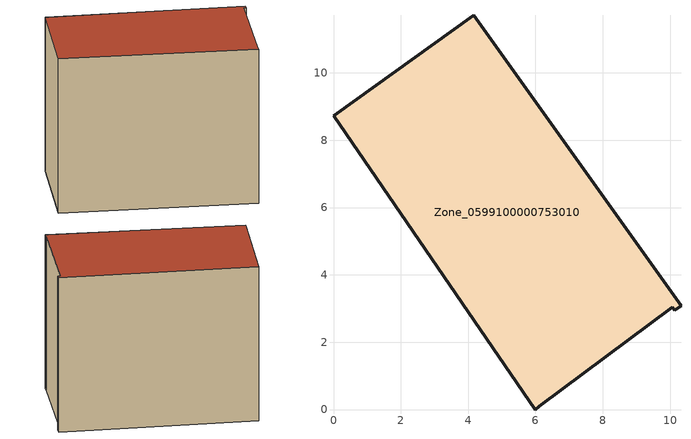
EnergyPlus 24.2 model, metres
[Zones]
Zone_0599100000753010
 floor ground (C_G): 0,8.72 4.17,11.71 10.32,3.08 10.13,2.95 10.07,3.04 6.11,0.1 5.99,0 z0
 wall outside (C_F): 4.17,11.71 0,8.72 5.99,0 6.11,0.1 10.07,3.04 10.13,2.95 10.32,3.08 4.17,11.71 z0:8.96
 roof outside (C_R): 5.99,0 6.11,0.1 10.07,3.04 10.13,2.95 10.32,3.08 4.17,11.71 0,8.72 z8.96
[BUILDING]
Pand.0599100000753010: North Axis=0; Terrain=City; Loads Convergence Tolerance Value=0.04; Temperature Convergence Tolerance Value=0.4; Solar Distribution=FullExterior; Maximum Number of Warmup Days=25; Minimum Number of Warmup Days=1
[Site:Location]
Rotterdam.The.Hague.AP_ZH_NLD Design_Conditions: Latitude=51.96; Longitude=4.45; Time Zone=1; Elevation=-4.5
[SITE:GROUNDTEMPERATURE:BUILDINGSURFACE]
18, 18, 18, 18, 18, 18, 18, 18, 18, 18, 18, 18
[MATERIAL] Thermal Absorptance=0.9; Solar Absorptance=0.7; Visible Absorptance=0.7
Name | Roughness | Thickness | Conductivity | Density | Specific Heat
G.TI.2006-2014 | MediumSmooth | 0.15 | 0.06 | 540 | 1210
F.TI.2006-2014 | Rough | 0.3 | 0.12 | 1920 | 840
R.TI.2006-2014 | MediumRough | 0.2 | 0.08 | 1500 | 1000
[CONSTRUCTION]
C_G: G.TI.2006-2014
C_F: F.TI.2006-2014
C_R: R.TI.2006-2014
[ZONE]
Zone_0599100000753010: Type=1; Multiplier=1; Ceiling Height=Autocalculate; Volume=Autocalculate; Floor Area=autocalculate; Part of Total Floor Area=Yes
[ZONEINFILTRATION:DESIGNFLOWRATE]
Infil_Zone_0599100000753010: Zone or ZoneList or Space or SpaceList=Zone_0599100000753010; Schedule=AlwaysOn; Design Flow Rate Calculation Method=Flow/Area; Flow Rate per Floor Area=0.0015; Constant Term Coefficient=1; Temperature Term Coefficient=0; Velocity Term Coefficient=0; Velocity Squared Term Coefficient=0
[HVACTEMPLATE:ZONE:IDEALLOADSAIRSYSTEM]
Zone_0599100000753010: Maximum Heating Supply Air Temperature=50; Minimum Cooling Supply Air Temperature=13; Maximum Heating Supply Air Humidity Ratio=0.0156; Minimum Cooling Supply Air Humidity Ratio=0.0077; Heating Limit=NoLimit; Cooling Limit=NoLimit; Dehumidification Control Type=ConstantSensibleHeatRatio; Cooling Sensible Heat Ratio=0.7; Dehumidification Setpoint=60; Humidification Control Type=None; Humidification Setpoint=30; Outdoor Air Method=None; Outdoor Air Flow Rate per Person=0.00944; Outdoor Air Flow Rate per Zone Floor Area=0; Outdoor Air Flow Rate per Zone=0; Demand Controlled Ventilation Type=None; Outdoor Air Economizer Type=NoEconomizer; Heat Recovery Type=None; Sensible Heat Recovery Effectiveness=0.7; Latent Heat Recovery Effectiveness=0.65
[ZONECONTROL:THERMOSTAT]
ThermostatControl_Zone_0599100000753010: Zone or ZoneList=Zone_0599100000753010; Control Type Schedule=DualSetpointControlType; Control 1=Thermostat_Zone_0599100000753010; Temperature Difference Between Cutout And Setpoint=0
[THERMOSTATSETPOINT:DUALSETPOINT]
Thermostat_Zone_0599100000753010: Heating Setpoint Temperature Schedule=HeatingSetpoint_Zone_0599100000753010; Cooling Setpoint Temperature Schedule=CoolingSetpoint_Zone_0599100000753010
[SCHEDULE:COMPACT]
HeatingSetpoint_Zone_0599100000753010: Through: 12/31, For: AllDays, Until: 24:00, 21
CoolingSetpoint_Zone_0599100000753010: Through: 12/31, For: AllDays, Until: 24:00, 24
DualSetpointControlType: Through: 12/31, For: AllDays, Until: 24:00, 4
AlwaysOn: Through: 12/31, For: AllDays, Until: 24:00, 1
